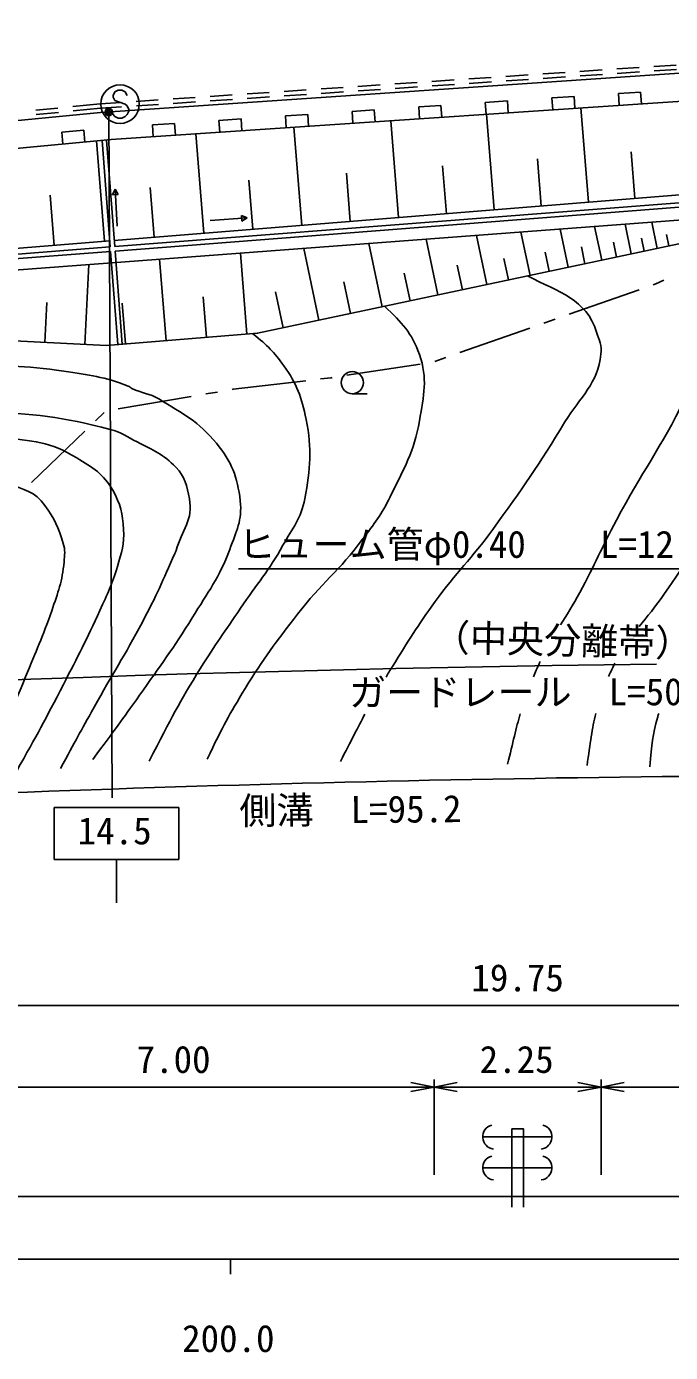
# Model space of a CAD drawing. Units: millimetres, scale not verified. Extents: x 40000 to 680000, y 20000 to 380000.
# Drawn here: x 254235 to 297659, y 198715 to 288054 of the extents above; entities that cross this region are included whole.
import ezdxf
from ezdxf.enums import TextEntityAlignment as Align

# ---------------------------------------------------------------- set-up
doc = ezdxf.new("R2010")
doc.units = ezdxf.units.MM
doc.header["$LTSCALE"] = 1000
doc.header["$PDMODE"] = 32
doc.header["$PDSIZE"] = 500
doc.linetypes.add('CHAIN', pattern=[18.5, 12, -1.5, 3.5, -1.5])
for name, color, linetype, lineweight in [('M-BGD', 7, 'Continuous', 25), ('M-BMK', 2, 'CHAIN', 13), ('M-BMK-ROW', 30, 'Continuous', 25), ('M-STR-STRC', 7, 'Continuous', 25), ('M-TTL-BAND', 7, 'Continuous', 25)]:
    doc.layers.add(name, color=color, linetype=linetype, lineweight=lineweight)
doc.styles.add('ＭＳ ゴシック', font='')
doc.styles.get('ＭＳ ゴシック').set_extended_font_data('MS Gothic')

msp = doc.modelspace()

# ---------------------------------------------------------------- linework, layer by layer
at = {"layer": 'M-BGD'}
for p, q in [((293050, 285125), (291553, 285024)), ((295544, 285293), (294048, 285192)), ((295564, 284993), (294067, 284892)), ((298039, 285461), (296542, 285360)), ((298058, 285161), (296562, 285061)), ((278084, 284116), (276587, 284015)), ((280578, 284284), (279082, 284183)), ((283073, 284452), (281576, 284351)), ((283092, 284153), (281596, 284052)), ((285567, 284620), (284070, 284519)), ((285587, 284321), (284090, 284220)), ((288061, 284788), (286565, 284687)), ((288081, 284489), (286584, 284388)), ((290556, 284956), (289059, 284856)), ((290575, 284657), (289079, 284556)), ((293070, 284825), (291573, 284724)), ((265612, 283275), (264116, 283174)), ((268106, 283443), (266610, 283342)), ((270601, 283611), (269104, 283511)), ((270621, 283312), (269124, 283211)), ((273095, 283780), (271599, 283679)), ((273115, 283480), (271618, 283379)), ((275590, 283948), (274093, 283847)), ((275609, 283648), (274113, 283547)), ((278104, 283816), (276607, 283716)), ((280598, 283985), (279101, 283884)), ((291157, 283341), (289660, 283240)), ((289660, 283240), (289714, 282442)), ((291210, 282542), (291157, 283341)), ((295646, 283642), (294150, 283542)), ((294150, 283542), (294203, 282744)), ((295700, 282844), (295646, 283642)), ((256358, 282564), (254866, 282418)), ((259211, 282844), (257354, 282662)), ((259236, 282545), (257382, 282363)), ((260623, 282939), (259211, 282844)), ((260643, 282640), (259236, 282545)), ((263118, 283107), (261621, 283006)), ((263138, 282808), (261641, 282707)), ((265632, 282976), (264135, 282875)), ((268126, 283144), (266630, 283043)), ((277687, 282435), (276190, 282334)), ((276190, 282334), (276244, 281536)), ((277741, 281637), (277687, 282435)), ((282177, 282737), (280680, 282636)), ((280680, 282636), (280734, 281838)), ((282230, 281938), (282177, 282737)), ((286667, 283039), (285170, 282938)), ((285170, 282938), (285224, 282140)), ((286720, 282240), (286667, 283039)), ((292124, 276214), (291612, 282569)), ((256387, 282265), (254894, 282119)), ((264217, 281529), (262721, 281428)), ((262721, 281428), (262774, 280630)), ((264271, 280731), (264217, 281529)), ((268707, 281831), (267211, 281730)), ((267211, 281730), (267264, 280932)), ((268761, 281033), (268707, 281831)), ((273197, 282133), (271700, 282032)), ((271700, 282032), (271754, 281234)), ((273251, 281335), (273197, 282133)), ((279329, 275182), (278803, 281708)), ((285769, 275702), (285249, 282142)), ((258100, 281069), (256607, 280928)), ((256607, 280928), (256682, 280132)), ((258176, 280273), (258100, 281069)), ((266191, 274123), (265650, 280824)), ((272803, 274656), (272270, 281269)), ((259490, 273583), (258945, 280346)), ((259883, 273203), (259327, 280382)), ((260182, 273226), (259626, 280405)), ((288946, 275958), (288690, 279135)), ((295260, 276467), (295007, 279603)), ((276066, 274919), (275803, 278182)), ((282549, 275442), (282289, 278662)), ((260041, 276708), (260207, 277092)), ((260345, 274596), (260207, 277092)), ((260207, 277092), (260415, 276728)), ((262840, 273853), (262570, 277203)), ((269497, 274390), (269230, 277696)), ((256109, 273310), (255836, 276692)), ((260415, 276728), (260041, 276708)), ((260206, 272927), (311280, 276893)), ((234588, 270223), (309763, 275867)), ((268721, 275321), (269109, 275161)), ((268749, 274947), (268721, 275321)), ((266616, 274975), (269109, 275161)), ((269109, 275161), (268749, 274947)), ((290761, 271832), (290216, 274400)), ((293023, 272312), (292543, 274574)), ((295015, 272736), (294592, 274728)), ((296771, 273108), (296398, 274864)), ((278216, 269168), (277311, 273431)), ((281971, 269966), (281174, 273721)), ((285279, 270668), (284577, 273976)), ((288194, 271287), (287575, 274201)), ((294019, 272524), (293808, 273520)), ((295893, 272922), (295707, 273800)), ((297544, 273272), (297380, 274046)), ((237392, 271456), (259883, 273203)), ((237416, 271157), (259906, 272904)), ((260393, 266625), (259906, 272904)), ((260692, 266648), (260206, 272927)), ((269102, 267327), (268663, 272781)), ((273954, 268263), (272927, 273102)), ((289477, 271560), (289205, 272843)), ((291892, 272072), (291652, 273203)), ((258161, 266637), (258432, 272013)), ((263648, 266887), (263206, 272372)), ((283625, 270317), (283274, 271971)), ((286737, 270978), (286427, 272435)), ((276085, 268716), (275633, 270847)), ((280094, 269567), (279695, 271445)), ((266375, 267107), (266155, 269834)), ((271535, 267750), (271021, 270169)), ((255472, 266773), (255608, 269461)), ((260906, 266666), (260685, 269409)), ((276204, 263313), (277204, 263313)), ((284999, 213237), (289666, 213237)), ((284999, 211157), (289666, 211157)), ((235292, 209222), (339416, 209222))]:
    msp.add_line(p, q, dxfattribs=at)
for points in [[(223563, 276998), (219750, 278435), (259214, 282258), (307831, 285568), (322602, 286183), (318855, 283908)], [(318855, 283908), (307519, 283639), (259935, 280439), (223563, 276998)], [(318855, 283908), (310798, 277720), (260151, 273636)], [(259852, 273612), (237383, 271801), (223563, 276998)], [(260182, 273226), (311294, 277195), (311310, 277207)], [(309763, 275867), (269815, 267384), (259625, 266563), (241407, 267483), (234588, 270223)], [(286967, 208500), (286967, 213778), (287754, 213778), (287754, 208500)]]:
    msp.add_lwpolyline(points, dxfattribs=at)
msp.add_circle((276204, 264063), 750, dxfattribs=at)
for centre, start, end in [((285823, 213237), 105.42822, 262.55361), ((288841, 213237), 277.44639, 74.57178), ((285823, 211157), 105.42822, 262.55361), ((288841, 211157), 277.44639, 74.57178)]:
    msp.add_arc(centre, 824, start, end, dxfattribs=at)
for points, knots in [([(295552, 247618), (296078, 248284), (296642, 248961), (297254, 249844), (298728, 251972), (299512, 253194), (301051, 255275), (301771, 256248), (302302, 256696), (302983, 257696), (304123, 259370), (304716, 260343), (305674, 262128), (306636, 263922), (307340, 264889), (307864, 266856), (308246, 268291), (308242, 269150), (308289, 270634), (308349, 272527), (308200, 273264), (307865, 275464)], [0, 0, 0, 0, 1, 1, 1, 2, 2, 2, 3, 3, 3, 4, 4, 4, 5, 5, 5, 6, 6, 6, 7, 7, 7, 7]), ([(299932, 273780), (300653, 272589), (301007, 271968), (301151, 270672), (301305, 269291), (300943, 268492), (300502, 267174), (299926, 265452), (299432, 264547), (298621, 262922), (296993, 259661), (295730, 258022), (294019, 254804), (293016, 252916), (292560, 251803), (291543, 249923), (291076, 249060), (290656, 248397), (290250, 247745)], [0, 0, 0, 0, 1, 1, 1, 2, 2, 2, 3, 3, 3, 4, 4, 4, 5, 5, 5, 6, 6, 6, 6]), ([(278477, 244222), (278612, 244445), (278756, 244681), (278912, 244934), (279984, 246674), (280588, 247651), (281789, 249306), (283218, 251274), (284242, 252205), (285674, 254171), (287680, 256925), (288769, 258499), (290543, 261408), (291596, 263134), (292758, 263970), (292971, 265981), (293033, 266570), (292856, 266904), (292676, 267467), (291962, 269700), (290166, 270143), (288015, 271249)], [0, 0, 0, 0, 1, 1, 1, 2, 2, 2, 3, 3, 3, 4, 4, 4, 5, 5, 5, 6, 6, 6, 7, 7, 7, 7]), ([(278381, 269203), (279574, 268075), (280199, 267430), (280724, 265956), (281310, 264314), (281019, 263212), (280732, 261492), (280378, 259372), (279682, 258295), (278751, 256358), (278175, 255159), (277682, 254575), (276893, 253505), (275342, 251400), (274100, 250523), (272501, 248454), (271041, 246565), (270225, 245494), (268980, 243456), (267878, 241652), (267531, 240976), (266407, 238693)], [0, 0, 0, 0, 1, 1, 1, 2, 2, 2, 3, 3, 3, 4, 4, 4, 5, 5, 5, 6, 6, 6, 7, 7, 7, 7]), ([(269503, 267359), (270517, 266527), (270903, 266153), (271584, 265200), (272472, 263955), (272790, 263086), (273090, 261586), (273500, 259538), (273381, 258293), (272999, 256240), (272751, 254908), (272184, 254284), (271528, 253098), (270563, 251351), (269779, 250521), (268668, 248863), (267611, 247287), (266978, 246430), (265973, 244821), (264488, 242446), (264072, 241569), (262504, 238545)], [0, 0, 0, 0, 1, 1, 1, 2, 2, 2, 3, 3, 3, 4, 4, 4, 5, 5, 5, 6, 6, 6, 7, 7, 7, 7]), ([(243467, 263424), (244209, 263653), (244991, 263891), (245830, 264144), (247373, 264610), (248277, 264753), (249876, 264964), (252537, 265316), (254090, 265209), (256747, 264829), (258474, 264581), (259473, 264459), (261099, 263829), (261202, 263789), (261237, 263724), (261336, 263674), (262024, 263332), (262514, 263360), (263169, 262958), (264797, 261959), (265827, 261446), (267042, 259971), (268084, 258706), (268461, 257721), (268646, 256092), (268793, 254795), (268393, 254049), (267938, 252825), (267223, 250898), (266488, 249960), (265408, 248211), (264114, 246118), (263282, 245014), (261861, 243005), (260651, 241294), (260249, 240746), (258705, 238667)], [0, 0, 0, 0, 1, 1, 1, 2, 2, 2, 3, 3, 3, 4, 4, 4, 5, 5, 5, 6, 6, 6, 7, 7, 7, 8, 8, 8, 9, 9, 9, 10, 10, 10, 11, 11, 11, 12, 12, 12, 12]), ([(209240, 235014), (209757, 237459), (209979, 238303), (210780, 240298), (211765, 242753), (212457, 244137), (214143, 246176), (214794, 246963), (215290, 247282), (216030, 247985), (216218, 248164), (216319, 248269), (216514, 248440), (219885, 251405), (222185, 252554), (225928, 255033), (226730, 255564), (227243, 255755), (228099, 256192), (230783, 257561), (232350, 258205), (235134, 259356), (236531, 259933), (237351, 260166), (238799, 260599), (240975, 261250), (242183, 261757), (244441, 262005), (247120, 262299), (248648, 262243), (251341, 262121), (254705, 261968), (256622, 261768), (259877, 260905), (260634, 260705), (261001, 260424), (261695, 260063), (262776, 259501), (263461, 259239), (264310, 258366), (264944, 257714), (265028, 257112), (265217, 256223), (265508, 254853), (264719, 254094), (264316, 252753), (264291, 252668), (264264, 252625), (264229, 252544), (263431, 250716), (262988, 249686), (262052, 247925), (260843, 245649), (260046, 244440), (258792, 242188), (257874, 240539), (257549, 239949), (256521, 238057)], [0, 0, 0, 0, 1, 1, 1, 2, 2, 2, 3, 3, 3, 4, 4, 4, 5, 5, 5, 6, 6, 6, 7, 7, 7, 8, 8, 8, 9, 9, 9, 10, 10, 10, 11, 11, 11, 12, 12, 12, 13, 13, 13, 14, 14, 14, 15, 15, 15, 16, 16, 16, 17, 17, 17, 18, 18, 18, 19, 19, 19, 19]), ([(212041, 235194), (212444, 237392), (212559, 238154), (213253, 239934), (213851, 241466), (214307, 242281), (215148, 243695), (216345, 245709), (217417, 246564), (218976, 248312), (219056, 248401), (219111, 248441), (219201, 248520), (222319, 251252), (224544, 252166), (228027, 254414), (228512, 254728), (228804, 254871), (229305, 255159), (230186, 255665), (230667, 255973), (231571, 256439), (233427, 257395), (234417, 258096), (236416, 258699), (237497, 259025), (238167, 258914), (239272, 259143), (239761, 259244), (240013, 259390), (240501, 259496), (240933, 259590), (241184, 259597), (241624, 259643), (245874, 260088), (248279, 260619), (252542, 260328), (254589, 260188), (255874, 260066), (257621, 258991), (258709, 258321), (259431, 257920), (260053, 256804), (260573, 255873), (260717, 255237), (260777, 254172), (260833, 253182), (260646, 252619), (260368, 251667), (260018, 250472), (259698, 249841), (259184, 248707), (258286, 246728), (257714, 245652), (256724, 243718), (255492, 241313), (254969, 240383), (253556, 237866)], [0, 0, 0, 0, 1, 1, 1, 2, 2, 2, 3, 3, 3, 4, 4, 4, 5, 5, 5, 6, 6, 6, 7, 7, 7, 8, 8, 8, 9, 9, 9, 10, 10, 10, 11, 11, 11, 12, 12, 12, 13, 13, 13, 14, 14, 14, 15, 15, 15, 16, 16, 16, 17, 17, 17, 18, 18, 18, 19, 19, 19, 19]), ([(215039, 235387), (215434, 237955), (215572, 238974), (216516, 241060), (217405, 243025), (218255, 243948), (219536, 245684), (219888, 246161), (220125, 246396), (220527, 246832), (221307, 247677), (221894, 247994), (222775, 248732), (222838, 248785), (222873, 248815), (222938, 248865), (225084, 250506), (226230, 251544), (228612, 252818), (232289, 254784), (234441, 255769), (238402, 257073), (240604, 257798), (241944, 257869), (244253, 258072), (247656, 258371), (249679, 258180), (252958, 257220), (254043, 256902), (254815, 256708), (255475, 255789), (256124, 254885), (256398, 254292), (256717, 253226), (256857, 252758), (256812, 252464), (256769, 251978), (256649, 250658), (256368, 249941), (255933, 248690), (255319, 246928), (254886, 245974), (254177, 244248), (253100, 241628), (252670, 240723), (251292, 237720)], [0, 0, 0, 0, 1, 1, 1, 2, 2, 2, 3, 3, 3, 4, 4, 4, 5, 5, 5, 6, 6, 6, 7, 7, 7, 8, 8, 8, 9, 9, 9, 10, 10, 10, 11, 11, 11, 12, 12, 12, 13, 13, 13, 14, 14, 14, 15, 15, 15, 15]), ([(288877, 245277), (288862, 245244), (288846, 245210), (288830, 245176), (288677, 244846), (288539, 244539), (288415, 244249)], [0, 0, 0, 0, 1, 1, 1, 2, 2, 2, 2]), ([(293488, 244263), (293533, 244365), (293580, 244470), (293629, 244576), (293722, 244780), (293815, 244973), (293910, 245157)], [0, 0, 0, 0, 1, 1, 1, 2, 2, 2, 2]), ([(296864, 241772), (296842, 241697), (296819, 241620), (296797, 241540), (296436, 240262), (296399, 239730), (296259, 238182)], [0, 0, 0, 0, 1, 1, 1, 2, 2, 2, 2])]:
    msp.add_open_spline(points, degree=3, knots=knots, dxfattribs=at)
for points in [[(275402, 238539), (276121, 239932), (276602, 240877), (277051, 241718)], [(287525, 241747), (287262, 240823), (287027, 239801), (286675, 238346)], [(292034, 238255), (292238, 239750), (292376, 240781), (292616, 241761)]]:
    msp.add_open_spline(points, degree=3, dxfattribs=at)
at = {"layer": 'M-BMK'}
msp.add_arc((431811, -1869667), 2169010, 93.28476, 97.51666, dxfattribs=at)
at = {"layer": 'M-BMK-ROW'}
for p, q in [((296486, 270646), (296679, 270713)), ((296679, 270713), (297220, 270964)), ((290823, 268665), (295543, 270316)), ((289124, 268070), (289879, 268334)), ((283461, 266089), (288180, 267740)), ((281762, 265494), (282517, 265759)), ((275840, 264553), (280784, 265300)), ((268100, 263596), (268176, 263609)), ((268176, 263609), (273064, 264189)), ((274057, 264306), (274774, 264392)), ((274774, 264392), (274851, 264403)), ((260409, 262296), (265339, 263129)), ((266325, 263296), (267114, 263429)), ((258891, 261487), (259467, 262042)), ((254571, 257323), (258171, 260793))]:
    msp.add_line(p, q, dxfattribs=at)
at = {"layer": 'M-STR-STRC'}
for p, q in [((260188, 283653), (260070, 283417)), ((260070, 283417), (260070, 283298)), ((260070, 283298), (260188, 283062)), ((260425, 283771), (260188, 283653)), ((260661, 283771), (260425, 283771)), ((260897, 283653), (260661, 283771)), ((261016, 283417), (260897, 283653)), ((260070, 282117), (259952, 282353)), ((260188, 283062), (260897, 282826)), ((260897, 282826), (261016, 282707)), ((261016, 282707), (261134, 282471)), ((261134, 282353), (261016, 282117)), ((261134, 282471), (261134, 282353)), ((259783, 282297), (260001, 236091)), ((260188, 281998), (260070, 282117)), ((260425, 281880), (260188, 281998)), ((260661, 281880), (260425, 281880)), ((260897, 281998), (260661, 281880)), ((261016, 282117), (260897, 281998)), ((256097, 235439), (264497, 235439)), ((256097, 231939), (256097, 235439)), ((264497, 231939), (264497, 235439)), ((264497, 231939), (256097, 231939)), ((260297, 231939), (260297, 229008)), ((240473, 222099), (339223, 222099)), ((281723, 210686), (281723, 217100)), ((292973, 210686), (292973, 217100)), ((246742, 216600), (281844, 216600)), ((281723, 216600), (280160, 216913)), ((281723, 216600), (280160, 216288)), ((281723, 216600), (283285, 216913)), ((281723, 216600), (283285, 216288)), ((281830, 216600), (292992, 216600)), ((292973, 216600), (291410, 216913)), ((292973, 216600), (291410, 216288)), ((292973, 216600), (294535, 216913)), ((292973, 216600), (294535, 216288)), ((293083, 216600), (327973, 216600))]:
    msp.add_line(p, q, dxfattribs=at)
msp.add_lwpolyline([(325576, 285172), (301019, 251504), (268519, 251504)], dxfattribs=at)
for centre, radius in [((260543, 282826), 1300), ((259783, 282297), 150), ((259783, 282297), 120), ((259783, 282297), 90), ((259783, 282297), 60), ((259783, 282297), 30)]:
    msp.add_circle(centre, radius, dxfattribs=at)
for centre, start, end in [((314525, -1367626), 90.63305, 98.62364), ((314941, -1375199), 89.67048, 92.91491)]:
    msp.add_arc(centre, 1612814, start, end, dxfattribs=at)
msp.add_point((259783, 282297), dxfattribs=at)
at = {"layer": 'M-TTL-BAND'}
for p, q in [((40000, 205000), (579000, 205000)), ((268000, 205000), (268000, 204000))]:
    msp.add_line(p, q, dxfattribs=at)

# ---------------------------------------------------------------- texts
at = {"layer": 'M-STR-STRC', "style": 'ＭＳ ゴシック'}
for s, p in [('ヒューム管φ0.40\u3000\u3000L=12.0', (268519, 251704)), ('14.5', (257684, 232403))]:
    msp.add_text(s, height=1833, dxfattribs=at).set_placement(p, align=Align.BOTTOM_LEFT)
msp.add_text('（中央分離帯）', height=1833, rotation=358.633, dxfattribs=at).set_placement((281602, 245450), align=Align.BOTTOM_LEFT)
for s, rotation, p in [('ガードレール\u3000L=500.0', 0.157, (289108, 241751)), ('側溝\u3000L=95.2', 0.583, (276093, 233826))]:
    msp.add_text(s, height=1833, rotation=rotation, dxfattribs=at).set_placement(p, align=Align.BOTTOM_CENTER)
for s, p in [('19.75', (287348, 222499)), ('7.00', (264153, 217000)), ('2.25', (287285, 217000))]:
    msp.add_text(s, height=1833, dxfattribs=at).set_placement(p, align=Align.BOTTOM_CENTER)
at = {"layer": 'M-TTL-BAND', "style": 'ＭＳ ゴシック'}
msp.add_text('200.0', height=1833, dxfattribs=at).set_placement((267844, 198195), align=Align.BOTTOM_CENTER)

doc.saveas('drawing.dxf')
